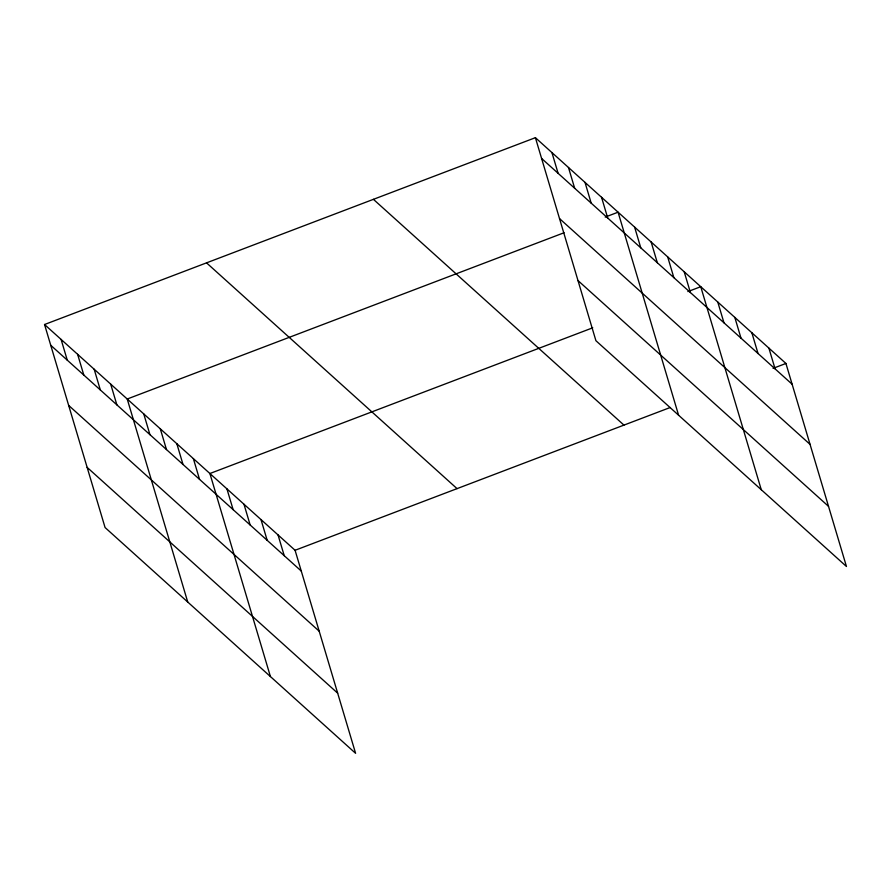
<?xml version="1.0" encoding="UTF-8"?>
<svg xmlns="http://www.w3.org/2000/svg" width="891" height="891" viewBox="0 0 891 891"><rect width="100%" height="100%" fill="white"/><g stroke="black" fill="none" stroke-linecap="round" stroke-linejoin="round"><path stroke-width="1.34" d="M44.55 324.513L295.077 550.282L355.598 753.318L105.071 527.539L44.55 324.513L535.402 137.682L785.929 363.461L846.45 566.487L595.923 340.718L535.402 137.682M564.081 232.74L127.224 399.012L187.745 602.049M605.223 217.081L618.076 212.192L678.597 415.228M592.76 327.799L209.897 473.522L270.418 676.547M687.885 291.591L700.749 286.702L761.27 489.727M295.077 550.282L670.221 407.499M773.065 368.351L785.929 363.461M541.594 158.442L792.11 384.221M559.526 218.596L810.042 444.364M577.992 280.565L828.519 506.344M373.418 199.339L623.945 425.107M206.534 262.856L457.05 488.636M50.742 345.262L301.258 571.042M68.674 405.416L319.19 631.196M87.14 467.385L337.667 693.165M768.888 348.103L775.081 368.863M751.848 332.755L758.041 353.515M734.819 317.396L741 338.157M717.778 302.049L723.971 322.809M684.21 271.8L690.402 292.549M667.682 256.898L673.863 277.658M651.143 241.996L657.335 262.756M634.604 227.094L640.796 247.854M601.536 197.29L607.729 218.05M585.008 182.388L591.19 203.148M568.469 167.486L574.662 188.246M551.93 152.584L558.122 173.344M278.037 534.934L284.229 555.683M260.996 519.576L267.189 540.336M243.967 504.228L250.159 524.988M226.927 488.869L233.119 509.63M193.358 458.62L199.551 479.38M176.83 443.718L183.011 464.478M160.291 428.816L166.483 449.576M143.752 413.914L149.944 434.674M110.684 384.11L116.877 404.87M94.156 369.208L100.338 389.968M77.617 354.306L83.81 375.066M61.089 339.415L67.27 360.164"/></g></svg>
